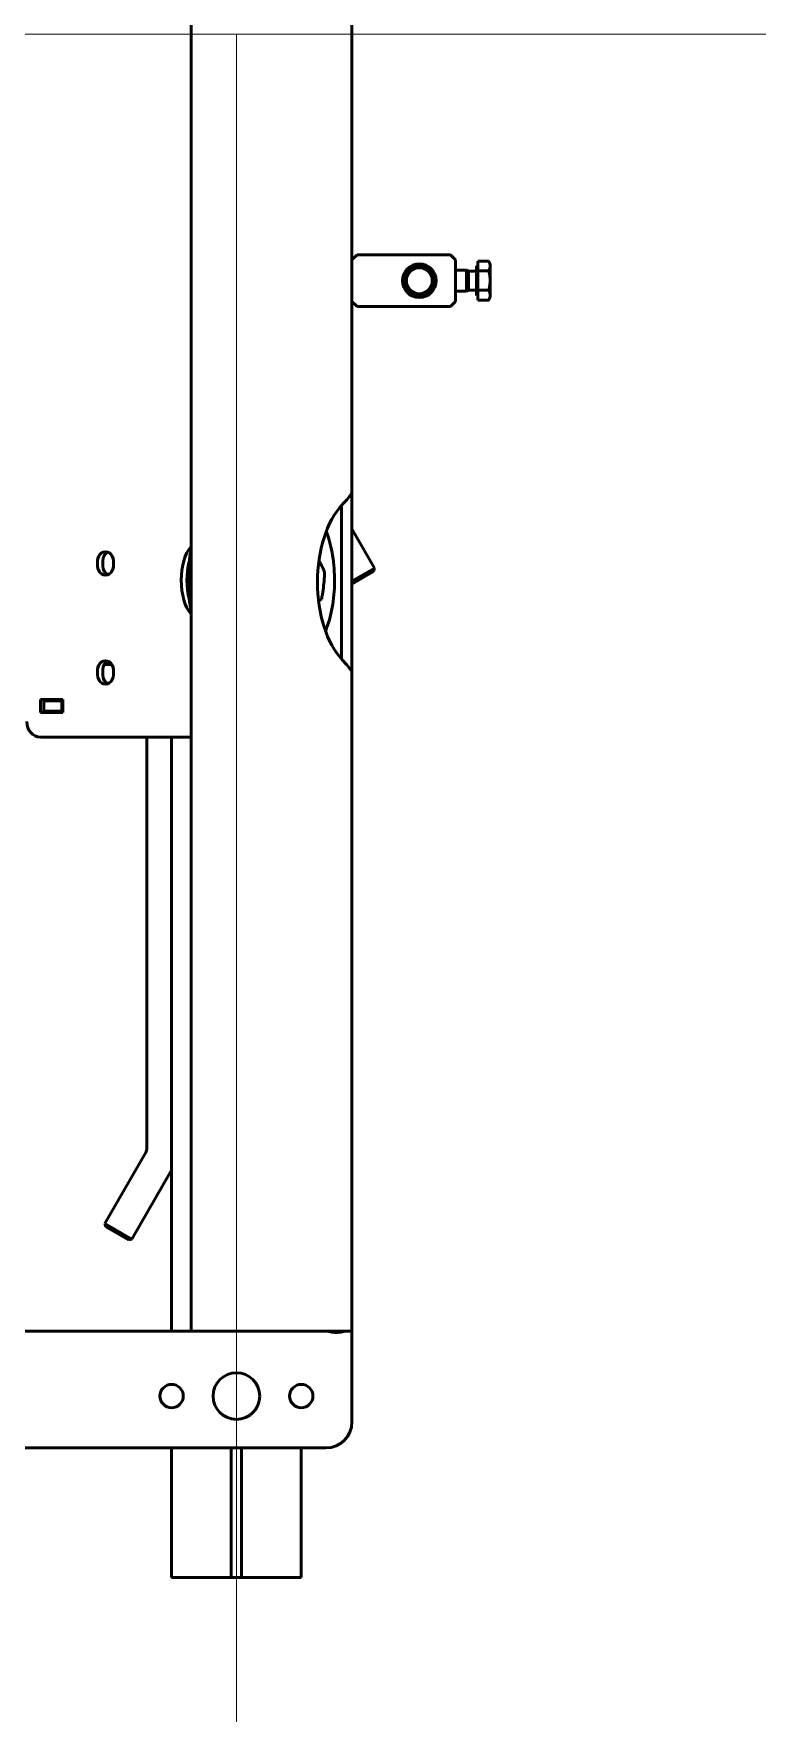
# Model space of a CAD drawing. Extents: x -3873 to 164127, y 7129 to 96529.
# Drawn here: x 15252 to 15532, y 68165 to 68812 of the extents above; entities that cross this region are included whole.
import ezdxf

# ---------------------------------------------------------------- set-up
doc = ezdxf.new("R2010")
doc.units = 0
doc.layers.add('LAYOUT Kromeka', color=1, linetype='CONTINUOUS', lineweight=5)
doc.layers.add('Visible (ISO)', color=7, linetype='CONTINUOUS', lineweight=50)

# ---------------------------------------------------------------- blocks, each defined once
blk = doc.blocks.new('388 gerdirme')
at = {"layer": 'Visible (ISO)', "color": 0}
for p, q in [((50876.62, 94263.19), (50876.62, 94720.19)), ((50921.62, 94442.69), (50921.62, 94262.44)), ((51150.62, 94373.29), (51150.62, 94338.13)), ((51165.12, 94373.29), (51160.12, 94373.29)), ((51160.12, 94373.29), (51160.12, 94364.63)), ((51160.12, 94371.29), (51160.62, 94371.29)), ((51160.62, 94371.93), (51164.62, 94371.93)), ((51160.62, 94365), (51160.62, 94371.93)), ((51164.62, 94365), (51164.62, 94371.93)), ((51164.62, 94371.29), (51165.12, 94371.29)), ((51165.12, 94364.63), (51165.12, 94373.29)), ((51160.12, 94364.63), (51165.12, 94364.63)), ((51160.62, 94365), (51164.62, 94365)), ((51160.62, 94364.63), (51160.62, 94365)), ((51164.62, 94364.63), (51164.62, 94365)), ((51176.62, 94351.21), (51174.62, 94351.21)), ((51218.62, 94351.21), (51216.62, 94351.21)), ((50956.8, 94339.36), (50961.8, 94348.02)), ((50963.17, 94348.39), (50957.17, 94337.99)), ((50961.8, 94348.02), (50963.17, 94348.39)), ((50989.83, 94332.99), (50963.17, 94348.39)), ((51174.62, 94349.21), (51176.62, 94349.21)), ((51174.62, 94345.15), (51176.62, 94345.15)), ((51178.62, 94345.69), (51178.62, 94348.67)), ((51216.62, 94349.21), (51218.62, 94349.21)), ((51216.62, 94345.15), (51218.62, 94345.15)), ((50956.8, 94339.36), (50957.17, 94337.99)), ((50983.68, 94322.69), (50957.17, 94337.99)), ((51150.62, 94328.02), (51150.62, 94338.13)), ((51150.62, 94332.19), (50992.83, 94332.19)), ((51150.62, 94328.02), (51150.62, 94315.19)), ((50826.62, 94322.69), (50876.62, 94322.69)), ((50826.62, 94299.69), (50826.62, 94322.69)), ((50921.62, 94322.69), (51150.62, 94322.69)), ((51055.62, 94322.69), (51150.62, 94322.69)), ((51884.12, 94315.19), (50921.62, 94315.19)), ((50832.62, 94299.69), (50826.62, 94299.69)), ((50826.62, 94295.69), (50826.62, 94299.69)), ((50832.62, 94299.69), (50848.48, 94299.69)), ((50853.41, 94299.69), (50848.48, 94299.69)), ((50853.41, 94299.69), (50876.62, 94299.69)), ((50826.62, 94295.69), (50832.62, 94295.69)), ((50826.62, 94272.69), (50826.62, 94295.69)), ((50832.62, 94295.69), (50848.48, 94295.69)), ((50848.48, 94295.69), (50853.41, 94295.69)), ((50853.41, 94295.69), (50876.62, 94295.69)), ((50876.62, 94272.69), (50826.62, 94272.69)), ((50921.62, 94262.44), (50921.62, 94255.94)), ((50886.62, 94253.19), (50909.62, 94253.19)), ((50921.62, 94253.19), (50909.62, 94253.19)), ((50921.62, 94255.94), (50921.62, 94253.19)), ((51175.76, 94253.19), (50921.62, 94253.19)), ((51175.76, 94253.19), (51244.97, 94253.19)), ((51239.94, 94257.19), (51180.8, 94257.19)), ((51214.47, 94244.86), (51209.67, 94253.19)), ((51210.82, 94253.19), (51215.84, 94244.49)), ((51215.84, 94244.49), (51230.9, 94253.19)), ((51648.26, 94253.19), (51244.97, 94253.19)), ((51316.62, 94251.19), (51318.62, 94253.19)), ((51334.62, 94253.19), (51336.62, 94251.19)), ((51316.62, 94251.19), (51316.62, 94215.19)), ((51336.62, 94215.19), (51336.62, 94251.19)), ((51214.47, 94244.86), (51215.84, 94244.49)), ((51320.62, 94229.69), (51320.62, 94227.19)), ((51332.62, 94227.19), (51332.62, 94229.69)), ((51324.12, 94221.19), (51329.12, 94221.19)), ((51318.62, 94213.19), (51316.62, 94215.19)), ((51336.62, 94215.19), (51334.62, 94213.19)), ((51318.62, 94213.19), (51334.62, 94213.19)), ((51322.62, 94208.94), (51322.62, 94213.19)), ((51330.62, 94208.94), (51322.62, 94208.94)), ((51322.95, 94208.17), (51322.62, 94208.94)), ((51330.28, 94208.17), (51322.95, 94208.17)), ((51322.95, 94205.19), (51322.95, 94208.17)), ((51330.28, 94208.17), (51330.62, 94208.94)), ((51330.28, 94205.19), (51330.28, 94208.17)), ((51330.62, 94208.94), (51330.62, 94213.19)), ((51319.11, 94204.59), (51319.11, 94200.47)), ((51319.11, 94204.59), (51322.97, 94204.59)), ((51332.32, 94205.19), (51320.92, 94205.19)), ((51320.92, 94204.59), (51320.92, 94205.19)), ((51322.97, 94204.59), (51330.47, 94204.59)), ((51322.97, 94204.59), (51322.97, 94200.47)), ((51330.47, 94204.59), (51334.12, 94204.59)), ((51330.47, 94204.59), (51330.47, 94200.47)), ((51332.32, 94204.59), (51332.32, 94205.19)), ((51334.12, 94204.59), (51334.12, 94200.47)), ((51320.12, 94199.89), (51319.18, 94200.43)), ((51320.12, 94199.89), (51321.04, 94199.89)), ((51321.04, 94199.89), (51326.72, 94199.89)), ((51326.72, 94199.89), (51332.3, 94199.89)), ((51332.3, 94199.89), (51333.12, 94199.89)), ((51333.12, 94199.89), (51334.05, 94200.43))]:
    blk.add_line(p, q, dxfattribs=at)
for centre, radius in [((50896.62, 94322.69), 4.5), ((50896.62, 94297.69), 9), ((50896.62, 94272.69), 4.5), ((51326.62, 94227.19), 6.5), ((51326.62, 94227.19), 6), ((51326.62, 94227.19), 5)]:
    blk.add_circle(centre, radius, dxfattribs=at)
for centre, radius, start, end in [((50992.83, 94338.19), 6, 240, 270), ((51055.62, 94297.69), 25, 90, 90.24037), ((50886.62, 94263.19), 10, 180, 270)]:
    blk.add_arc(centre, radius, start, end, dxfattribs=at)
for centre, major_axis, ratio, start_param, end_param in [((51156.62, 94373.29), (-6, 0), 0.866025, 4.712389, 6.283185), ((51174.62, 94348.18), (-3.5, 0), 0.866025, 4.712389, 7.853982), ((51176.62, 94348.18), (3.5, 0), 0.866025, 4.712389, 7.853982), ((51216.62, 94348.18), (-3.5, 0), 0.866025, 4.712389, 7.853982), ((51218.62, 94348.18), (3.5, 0), 0.866025, 4.712389, 7.853982), ((51174.62, 94346.18), (-3.5, 0), 0.866025, 4.712389, 5.946972), ((51176.62, 94346.18), (3.5, 0), 0.866025, 0.336213, 1.570796), ((51216.62, 94346.18), (-3.5, 0), 0.866025, 4.712389, 5.946972), ((51218.62, 94346.18), (3.5, 0), 0.866025, 0.336213, 1.570796), ((51211.12, 94311.47), (15, 0), 0.5, 0.518081, 2.623512), ((51211.12, 94309.31), (15, 0), 0.5, 1.071008, 2.070584), ((51210.37, 94246.49), (-35, 0), 0.571429, 3.688444, 5.736334)]:
    blk.add_ellipse(centre, major_axis=major_axis, ratio=ratio, start_param=start_param, end_param=end_param, dxfattribs=at)
for points, knots in [([(51222.71, 94315.19), (51221.94, 94315.34), (51221.16, 94315.48), (51217.12, 94316.12), (51213.72, 94316.35), (51206.95, 94316.27), (51203.58, 94315.95), (51200.1, 94315.3), (51199.81, 94315.25), (51199.52, 94315.19)], [3.7617116, 3.7617116, 3.7617116, 3.7617116, 3.8417116, 3.8417116, 4.1706356, 4.1706356, 4.498561, 4.498561, 4.5287914, 4.5287914, 4.5287914, 4.5287914]), ([(51203.84, 94264.96), (51203.66, 94265.14), (51203.47, 94265.37), (51203.19, 94265.77), (51203.09, 94265.9), (51203, 94266.04)], [1.7561877, 1.7561877, 1.7561877, 1.7561877, 1.9329586, 1.9329586, 2.019591, 2.019591, 2.019591, 2.019591]), ([(50921.62, 94255.94), (50921.62, 94255.94), (50921.59, 94256.02), (50921.51, 94256.35), (50921.45, 94256.6), (50921.34, 94257.18), (50921.28, 94257.54), (50921.19, 94258.34), (50921.17, 94258.78), (50921.17, 94259.19), (50921.17, 94259.6), (50921.19, 94260.04), (50921.28, 94260.84), (50921.34, 94261.2), (50921.45, 94261.77), (50921.51, 94262.02), (50921.59, 94262.36), (50921.62, 94262.44), (50921.62, 94262.44)], [-0.4923546, -0.4923546, -0.4923546, -0.4923546, -0.3692779, -0.3692779, -0.2462013, -0.2462013, -0.1231006, -0.1231006, 0, 0, 0, 0.1231006, 0.1231006, 0.2462013, 0.2462013, 0.3692779, 0.3692779, 0.4923546, 0.4923546, 0.4923546, 0.4923546]), ([(51191.53, 94263.35), (51191.9, 94263.2), (51192.27, 94263.06), (51195.46, 94261.88), (51198.58, 94261.09), (51205.11, 94260.07), (51208.51, 94259.83), (51215.28, 94259.92), (51218.65, 94260.24), (51224.73, 94261.36), (51227.47, 94262.11), (51229.96, 94263.06)], [6.606396, 6.606396, 6.606396, 6.606396, 6.651006, 6.651006, 6.983304, 6.983304, 7.312228, 7.312228, 7.640154, 7.640154, 7.937782, 7.937782, 7.937782, 7.937782]), ([(51214.32, 94263.78), (51213.72, 94263.74), (51213.11, 94263.74), (51211.33, 94263.82), (51210.15, 94263.96), (51208, 94264.2), (51206.83, 94264.33), (51205.04, 94264.65), (51204.43, 94264.78), (51203.84, 94264.96)], [1.756188, 1.756188, 1.756188, 1.756188, 1.932959, 1.932959, 2.262666, 2.262666, 2.592373, 2.592373, 2.769143, 2.769143, 2.769143, 2.769143]), ([(51218.76, 94265.9), (51218.48, 94265.75), (51218.21, 94265.61), (51217.21, 94265.06), (51216.39, 94264.62), (51215.15, 94264.06), (51214.73, 94263.9), (51214.32, 94263.78)], [2.147361, 2.147361, 2.147361, 2.147361, 2.2626656, 2.2626656, 2.5923726, 2.5923726, 2.7691435, 2.7691435, 2.7691435, 2.7691435]), ([(51177.39, 94254.18), (51176.86, 94253.76), (51176.39, 94253.41), (51175.95, 94253.22), (51175.85, 94253.19), (51175.76, 94253.19)], [1.3961338, 1.3961338, 1.3961338, 1.3961338, 1.6935798, 1.6935798, 1.8011188, 1.8011188, 1.8011188, 1.8011188]), ([(51180.47, 94256.89), (51180.28, 94256.71), (51180.1, 94256.54), (51178.97, 94255.51), (51178.09, 94254.74), (51177.39, 94254.18)], [0.9223702, 0.9223702, 0.9223702, 0.9223702, 0.9999713, 0.9999713, 1.3961338, 1.3961338, 1.3961338, 1.3961338]), ([(51243.34, 94254.18), (51242.65, 94254.74), (51241.76, 94255.51), (51240.64, 94256.54), (51240.45, 94256.71), (51240.26, 94256.89)], [3.7050543, 3.7050543, 3.7050543, 3.7050543, 4.1012169, 4.1012169, 4.1788179, 4.1788179, 4.1788179, 4.1788179]), ([(51244.97, 94253.19), (51244.89, 94253.19), (51244.78, 94253.22), (51244.34, 94253.41), (51243.87, 94253.76), (51243.34, 94254.18)], [3.3000693, 3.3000693, 3.3000693, 3.3000693, 3.4076083, 3.4076083, 3.7050543, 3.7050543, 3.7050543, 3.7050543])]:
    blk.add_open_spline(points, degree=3, knots=knots, dxfattribs=at)
for points, weights in [([(51319.18, 94200.43), (51319.14, 94200.45), (51319.11, 94200.47)], [1.00241870254, 1.00125055518, 1]), ([(51319.11, 94200.47), (51320.14, 94199.89), (51321.04, 94199.89)], [1, 1.0379548493, 1]), ([(51321.04, 94199.89), (51321.93, 94199.89), (51322.97, 94200.47)], [1, 1.0379548493, 1]), ([(51322.97, 94200.47), (51324.98, 94199.89), (51326.72, 94199.89)], [1, 1.0379548493, 1]), ([(51326.72, 94199.89), (51328.46, 94199.89), (51330.47, 94200.47)], [1, 1.0379548493, 1]), ([(51330.47, 94200.47), (51331.45, 94199.89), (51332.3, 94199.89)], [1, 1.0379548493, 1]), ([(51332.3, 94199.89), (51333.14, 94199.89), (51334.12, 94200.47)], [1, 1.0379548493, 1])]:
    blk.add_rational_spline(points, weights, degree=2, dxfattribs=at)

msp = doc.modelspace()

# ---------------------------------------------------------------- linework, layer by layer
at = {"layer": 'LAYOUT Kromeka', "color": 4, "ltscale": 20}
msp.add_line((16309.72, 68812.02), (11209.72, 68812.02), dxfattribs=at)
at = {"layer": 'LAYOUT Kromeka', "ltscale": 20}
msp.add_line((15330.68, 40433.01), (15330.68, 68812.02), dxfattribs=at)

# ---------------------------------------------------------------- block references
at = {"layer": 'LAYOUT Kromeka', "linetype": 'Continuous', "rotation": 89.99999999999999}
msp.add_blockref('388 gerdirme', (109628.37, 17390.4), dxfattribs=at)

doc.saveas('drawing.dxf')
